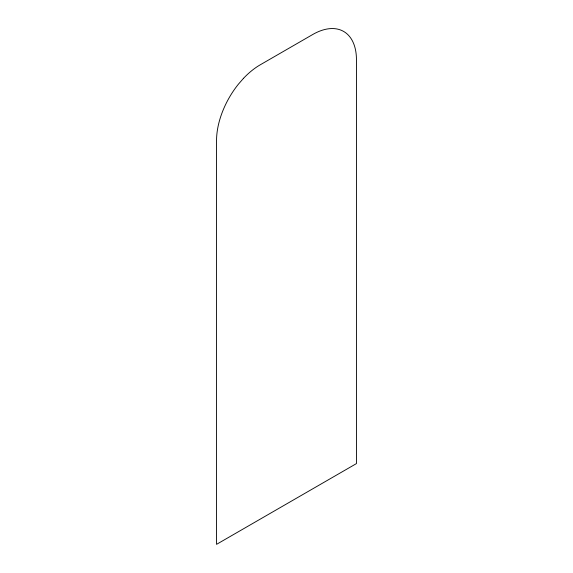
<?xml version="1.0" encoding="UTF-8"?>
<svg xmlns="http://www.w3.org/2000/svg" width="573" height="573" viewBox="0 0 573 573"><rect width="100%" height="100%" fill="white"/><g stroke="black" fill="none" stroke-linecap="round" stroke-linejoin="round"><path stroke-width="0.86" d="M243.539 78.293L238.411 84.174A61.827 35.698 -60 0 0 216.551 140.514L216.551 544.35L356.449 463.586L356.449 59.75A61.827 35.698 -60 0 0 312.729 34.509L260.271 64.792A61.827 35.698 -60 0 0 243.539 78.293"/></g></svg>
